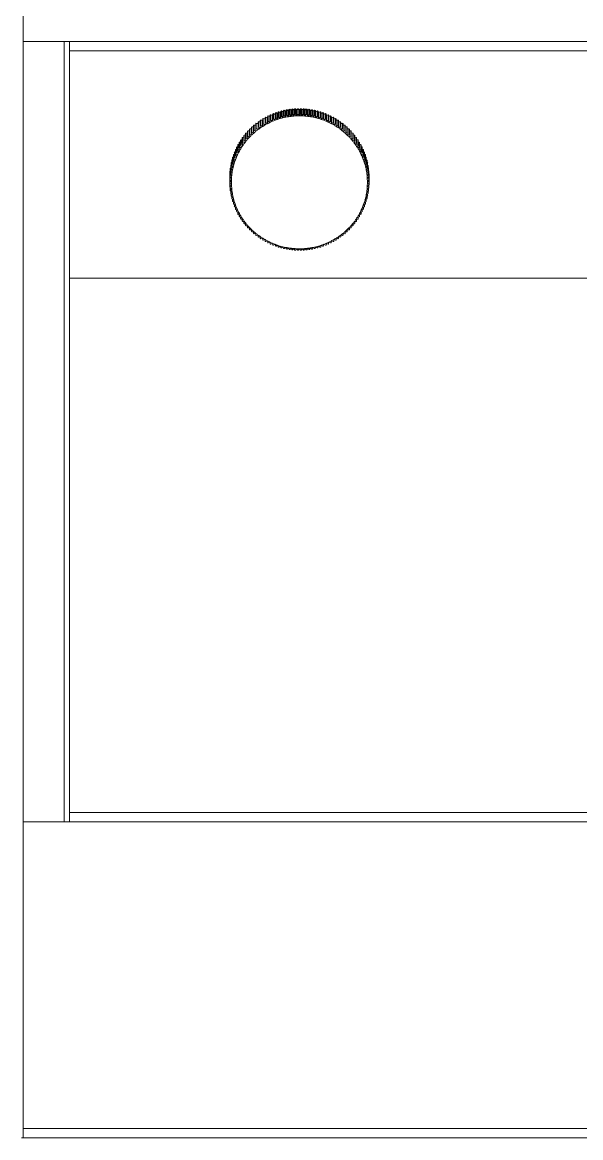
# Model space of a CAD drawing. Header units: millimetres. Extents: x 54215 to 67697, y 23496 to 56611.
# Drawn here: x 57327.01 to 57339.04, y 38836.06 to 38860.07 of the extents above; entities that cross this region are included whole.
import ezdxf

# ---------------------------------------------------------------- set-up
doc = ezdxf.new("R2010")
doc.units = ezdxf.units.MM
doc.layers.add('no3_ahsap gorunus arka kalın', color=43, linetype='Continuous', lineweight=15)
doc.layers.add('t_mutfakekipmans2000', color=165, linetype='Continuous')

# ---------------------------------------------------------------- blocks, each defined once
blk = doc.blocks.new('fırın')
at = {"layer": 't_mutfakekipmans2000', "linetype": 'Continuous', "lineweight": 0}
for p, q in [((9717.535, -486.916), (9717.535, -454.916)), ((9717.535, -463.315), (9718.535, -463.315)), ((9717.535, -463.317), (9718.414, -463.317)), ((9718.098, -463.315), (9718.098, -463.317)), ((9718.165, -463.317), (9718.165, -463.315)), ((9718.285, -463.317), (9718.285, -463.315)), ((9718.285, -463.316), (9718.535, -463.316)), ((9718.414, -463.317), (9718.414, -480.117)), ((9718.414, -463.317), (9718.535, -463.317)), ((9718.535, -463.315), (9779.535, -463.315)), ((9718.535, -463.315), (9718.535, -463.499)), ((9718.535, -463.499), (9718.535, -479.933)), ((9718.535, -463.516), (9779.535, -463.516)), ((9722.969, -464.853), (9722.962, -464.874)), ((9722.969, -464.968), (9722.969, -464.853)), ((9722.981, -464.849), (9722.981, -464.964)), ((9723.005, -464.859), (9722.981, -464.849)), ((9723.015, -464.867), (9723.005, -464.859)), ((9723.019, -464.855), (9723.015, -464.867)), ((9723.027, -464.834), (9723.019, -464.855)), ((9723.027, -464.949), (9723.027, -464.834)), ((9723.039, -464.83), (9723.039, -464.945)), ((9723.062, -464.841), (9723.039, -464.83)), ((9723.072, -464.849), (9723.062, -464.841)), ((9723.076, -464.837), (9723.072, -464.849)), ((9723.072, -464.849), (9723.072, -464.977)), ((9723.085, -464.817), (9723.076, -464.837)), ((9723.085, -464.931), (9723.085, -464.817)), ((9723.098, -464.813), (9723.098, -464.928)), ((9723.12, -464.825), (9723.098, -464.813)), ((9723.13, -464.834), (9723.12, -464.825)), ((9723.134, -464.822), (9723.13, -464.834)), ((9723.13, -464.834), (9723.13, -464.961)), ((9723.145, -464.802), (9723.134, -464.822)), ((9723.145, -464.917), (9723.145, -464.802)), ((9723.158, -464.799), (9723.158, -464.914)), ((9723.179, -464.812), (9723.158, -464.799)), ((9723.188, -464.821), (9723.179, -464.812)), ((9723.193, -464.809), (9723.188, -464.821)), ((9723.188, -464.821), (9723.188, -464.948)), ((9723.204, -464.79), (9723.193, -464.809)), ((9723.204, -464.904), (9723.204, -464.79)), ((9723.218, -464.787), (9723.218, -464.902)), ((9723.238, -464.801), (9723.218, -464.787)), ((9723.247, -464.81), (9723.238, -464.801)), ((9723.252, -464.799), (9723.247, -464.81)), ((9723.247, -464.81), (9723.247, -464.938)), ((9723.265, -464.78), (9723.252, -464.799)), ((9723.265, -464.894), (9723.265, -464.78)), ((9723.278, -464.778), (9723.278, -464.893)), ((9723.298, -464.792), (9723.278, -464.778)), ((9723.306, -464.802), (9723.298, -464.792)), ((9723.312, -464.791), (9723.306, -464.802)), ((9723.306, -464.802), (9723.306, -464.929)), ((9723.326, -464.772), (9723.312, -464.791)), ((9723.326, -464.887), (9723.326, -464.772)), ((9723.339, -464.771), (9723.339, -464.885)), ((9723.357, -464.786), (9723.339, -464.771)), ((9723.366, -464.796), (9723.357, -464.786)), ((9723.372, -464.785), (9723.366, -464.796)), ((9723.366, -464.796), (9723.366, -464.923)), ((9723.386, -464.767), (9723.372, -464.785)), ((9723.386, -464.882), (9723.386, -464.767)), ((9723.4, -464.766), (9723.4, -464.881)), ((9723.418, -464.782), (9723.4, -464.766)), ((9723.425, -464.792), (9723.418, -464.782)), ((9723.432, -464.782), (9723.425, -464.792)), ((9723.425, -464.792), (9723.425, -464.92)), ((9723.448, -464.764), (9723.432, -464.782)), ((9723.448, -464.879), (9723.448, -464.764)), ((9723.461, -464.764), (9723.461, -464.879)), ((9723.478, -464.781), (9723.461, -464.764)), ((9723.485, -464.791), (9723.478, -464.781)), ((9723.492, -464.781), (9723.485, -464.791)), ((9723.485, -464.791), (9723.485, -464.919)), ((9723.509, -464.764), (9723.492, -464.781)), ((9723.509, -464.879), (9723.509, -464.764)), ((9723.522, -464.764), (9723.522, -464.879)), ((9723.538, -464.782), (9723.522, -464.764)), ((9723.545, -464.792), (9723.538, -464.782)), ((9723.552, -464.782), (9723.545, -464.792)), ((9723.545, -464.792), (9723.545, -464.92)), ((9723.57, -464.766), (9723.552, -464.782)), ((9723.57, -464.881), (9723.57, -464.766)), ((9723.583, -464.767), (9723.583, -464.882)), ((9723.598, -464.785), (9723.583, -464.767)), ((9723.604, -464.796), (9723.598, -464.785)), ((9723.612, -464.786), (9723.604, -464.796)), ((9723.604, -464.796), (9723.604, -464.923)), ((9723.631, -464.771), (9723.612, -464.786)), ((9723.631, -464.885), (9723.631, -464.771)), ((9723.644, -464.772), (9723.644, -464.887)), ((9723.658, -464.791), (9723.644, -464.772)), ((9723.664, -464.802), (9723.658, -464.791)), ((9723.672, -464.792), (9723.664, -464.802)), ((9723.664, -464.802), (9723.664, -464.929)), ((9723.692, -464.778), (9723.672, -464.792)), ((9723.692, -464.893), (9723.692, -464.778)), ((9723.705, -464.78), (9723.705, -464.894)), ((9723.717, -464.799), (9723.705, -464.78)), ((9723.723, -464.81), (9723.717, -464.799)), ((9723.732, -464.801), (9723.723, -464.81)), ((9723.723, -464.81), (9723.723, -464.938)), ((9723.752, -464.787), (9723.732, -464.801)), ((9723.752, -464.902), (9723.752, -464.787)), ((9723.765, -464.79), (9723.765, -464.904)), ((9723.777, -464.809), (9723.765, -464.79)), ((9723.782, -464.821), (9723.777, -464.809)), ((9723.791, -464.812), (9723.782, -464.821)), ((9723.782, -464.821), (9723.782, -464.948)), ((9723.812, -464.799), (9723.791, -464.812)), ((9723.812, -464.914), (9723.812, -464.799)), ((9723.825, -464.802), (9723.825, -464.917)), ((9723.835, -464.822), (9723.825, -464.802)), ((9723.84, -464.834), (9723.835, -464.822)), ((9723.849, -464.825), (9723.84, -464.834)), ((9723.84, -464.834), (9723.84, -464.961)), ((9723.872, -464.813), (9723.849, -464.825)), ((9723.872, -464.928), (9723.872, -464.813)), ((9723.884, -464.817), (9723.884, -464.931)), ((9723.894, -464.837), (9723.884, -464.817)), ((9723.897, -464.849), (9723.894, -464.837)), ((9723.907, -464.841), (9723.897, -464.849)), ((9723.897, -464.849), (9723.897, -464.977)), ((9723.93, -464.83), (9723.907, -464.841)), ((9723.93, -464.945), (9723.93, -464.83)), ((9723.943, -464.834), (9723.943, -464.949)), ((9723.951, -464.855), (9723.943, -464.834)), ((9723.954, -464.867), (9723.951, -464.855)), ((9723.965, -464.859), (9723.954, -464.867)), ((9723.988, -464.849), (9723.965, -464.859)), ((9723.988, -464.964), (9723.988, -464.849)), ((9724.001, -464.853), (9724.001, -464.968)), ((9724.008, -464.874), (9724.001, -464.853)), ((9722.544, -465.202), (9722.544, -465.088)), ((9722.555, -465.08), (9722.555, -465.194)), ((9722.583, -465.081), (9722.555, -465.08)), ((9722.593, -465.085), (9722.583, -465.081)), ((9722.593, -465.166), (9722.593, -465.051)), ((9722.604, -465.044), (9722.604, -465.158)), ((9722.632, -465.046), (9722.604, -465.044)), ((9722.643, -465.051), (9722.632, -465.046)), ((9722.643, -465.131), (9722.643, -465.017)), ((9722.654, -465.009), (9722.654, -465.124)), ((9722.681, -465.013), (9722.654, -465.009)), ((9722.693, -465.018), (9722.681, -465.013)), ((9722.694, -465.006), (9722.693, -465.018)), ((9722.693, -465.018), (9722.693, -465.146)), ((9722.693, -465.146), (9722.694, -465.099)), ((9722.694, -464.984), (9722.694, -465.006)), ((9722.694, -465.099), (9722.694, -464.984)), ((9722.706, -464.977), (9722.706, -465.092)), ((9722.733, -464.982), (9722.706, -464.977)), ((9722.706, -465.092), (9722.744, -465.115)), ((9722.744, -464.988), (9722.733, -464.982)), ((9722.745, -464.975), (9722.744, -464.988)), ((9722.744, -464.988), (9722.744, -465.115)), ((9722.744, -465.115), (9722.747, -465.068)), ((9722.747, -464.954), (9722.745, -464.975)), ((9722.747, -465.068), (9722.747, -464.954)), ((9722.758, -464.947), (9722.758, -465.062)), ((9722.785, -464.953), (9722.758, -464.947)), ((9722.758, -465.062), (9722.796, -465.087)), ((9722.796, -464.959), (9722.785, -464.953)), ((9722.798, -464.947), (9722.796, -464.959)), ((9722.796, -464.959), (9722.796, -465.087)), ((9722.796, -465.087), (9722.801, -465.04)), ((9722.801, -464.925), (9722.798, -464.947)), ((9722.801, -465.04), (9722.801, -464.925)), ((9722.813, -464.919), (9722.813, -465.034)), ((9722.838, -464.927), (9722.813, -464.919)), ((9722.813, -465.034), (9722.85, -465.06)), ((9722.85, -464.933), (9722.838, -464.927)), ((9722.851, -464.92), (9722.85, -464.933)), ((9722.85, -464.933), (9722.85, -465.06)), ((9722.85, -465.06), (9722.856, -465.014)), ((9722.856, -464.899), (9722.851, -464.92)), ((9722.856, -465.014), (9722.856, -464.899)), ((9722.868, -464.894), (9722.868, -465.008)), ((9722.893, -464.902), (9722.868, -464.894)), ((9722.868, -465.008), (9722.904, -465.036)), ((9722.904, -464.909), (9722.893, -464.902)), ((9722.906, -464.896), (9722.904, -464.909)), ((9722.904, -464.909), (9722.904, -465.036)), ((9722.904, -465.036), (9722.912, -464.99)), ((9722.912, -464.875), (9722.906, -464.896)), ((9722.912, -464.99), (9722.912, -464.875)), ((9722.924, -464.87), (9722.924, -464.985)), ((9722.949, -464.879), (9722.924, -464.87)), ((9722.924, -464.985), (9722.959, -465.014)), ((9722.959, -464.887), (9722.949, -464.879)), ((9722.962, -464.874), (9722.959, -464.887)), ((9722.959, -464.887), (9722.959, -465.014)), ((9722.959, -465.014), (9722.969, -464.968)), ((9722.981, -464.964), (9723.015, -464.994)), ((9723.015, -464.867), (9723.015, -464.994)), ((9723.015, -464.994), (9723.027, -464.949)), ((9723.039, -464.945), (9723.072, -464.977)), ((9723.072, -464.977), (9723.085, -464.931)), ((9723.098, -464.928), (9723.13, -464.961)), ((9723.13, -464.961), (9723.145, -464.917)), ((9723.158, -464.914), (9723.188, -464.948)), ((9723.188, -464.948), (9723.204, -464.904)), ((9723.218, -464.902), (9723.247, -464.938)), ((9723.247, -464.938), (9723.265, -464.894)), ((9723.278, -464.893), (9723.306, -464.929)), ((9723.306, -464.929), (9723.326, -464.887)), ((9723.339, -464.885), (9723.366, -464.923)), ((9723.366, -464.923), (9723.386, -464.882)), ((9723.4, -464.881), (9723.425, -464.92)), ((9723.425, -464.92), (9723.448, -464.879)), ((9723.461, -464.879), (9723.485, -464.919)), ((9723.485, -464.919), (9723.509, -464.879)), ((9723.522, -464.879), (9723.545, -464.92)), ((9723.545, -464.92), (9723.57, -464.881)), ((9723.583, -464.882), (9723.604, -464.923)), ((9723.604, -464.923), (9723.631, -464.885)), ((9723.644, -464.887), (9723.664, -464.929)), ((9723.664, -464.929), (9723.692, -464.893)), ((9723.705, -464.894), (9723.723, -464.938)), ((9723.723, -464.938), (9723.752, -464.902)), ((9723.765, -464.904), (9723.782, -464.948)), ((9723.782, -464.948), (9723.812, -464.914)), ((9723.825, -464.917), (9723.84, -464.961)), ((9723.84, -464.961), (9723.872, -464.928)), ((9723.884, -464.931), (9723.897, -464.977)), ((9723.897, -464.977), (9723.93, -464.945)), ((9723.943, -464.949), (9723.954, -464.994)), ((9723.954, -464.867), (9723.954, -464.994)), ((9723.954, -464.994), (9723.988, -464.964)), ((9724.001, -464.968), (9724.011, -465.014)), ((9724.011, -464.887), (9724.008, -464.874)), ((9724.021, -464.879), (9724.011, -464.887)), ((9724.011, -464.887), (9724.011, -465.014)), ((9724.011, -465.014), (9724.046, -464.985)), ((9724.046, -464.87), (9724.021, -464.879)), ((9724.046, -464.985), (9724.046, -464.87)), ((9724.058, -464.875), (9724.058, -464.99)), ((9724.064, -464.896), (9724.058, -464.875)), ((9724.058, -464.99), (9724.066, -465.036)), ((9724.066, -464.909), (9724.064, -464.896)), ((9724.077, -464.902), (9724.066, -464.909)), ((9724.066, -464.909), (9724.066, -465.036)), ((9724.066, -465.036), (9724.102, -465.008)), ((9724.102, -464.894), (9724.077, -464.902)), ((9724.102, -465.008), (9724.102, -464.894)), ((9724.114, -464.899), (9724.114, -465.014)), ((9724.118, -464.92), (9724.114, -464.899)), ((9724.114, -465.014), (9724.12, -465.06)), ((9724.12, -464.933), (9724.118, -464.92)), ((9724.131, -464.927), (9724.12, -464.933)), ((9724.12, -464.933), (9724.12, -465.06)), ((9724.12, -465.06), (9724.157, -465.034)), ((9724.157, -464.919), (9724.131, -464.927)), ((9724.157, -465.034), (9724.157, -464.919)), ((9724.169, -464.925), (9724.169, -465.04)), ((9724.172, -464.947), (9724.169, -464.925)), ((9724.169, -465.04), (9724.174, -465.087)), ((9724.174, -464.959), (9724.172, -464.947)), ((9724.185, -464.953), (9724.174, -464.959)), ((9724.174, -464.959), (9724.174, -465.087)), ((9724.174, -465.087), (9724.211, -465.062)), ((9724.211, -464.947), (9724.185, -464.953)), ((9724.211, -465.062), (9724.211, -464.947)), ((9724.223, -464.954), (9724.223, -465.068)), ((9724.225, -464.975), (9724.223, -464.954)), ((9724.223, -465.068), (9724.226, -465.115)), ((9724.226, -464.988), (9724.225, -464.975)), ((9724.237, -464.982), (9724.226, -464.988)), ((9724.226, -464.988), (9724.226, -465.115)), ((9724.226, -465.115), (9724.264, -465.092)), ((9724.264, -464.977), (9724.237, -464.982)), ((9724.264, -465.092), (9724.264, -464.977)), ((9724.276, -464.984), (9724.276, -465.099)), ((9724.276, -465.006), (9724.276, -464.984)), ((9724.277, -465.018), (9724.276, -465.006)), ((9724.276, -465.099), (9724.277, -465.146)), ((9724.288, -465.013), (9724.277, -465.018)), ((9724.277, -465.018), (9724.277, -465.146)), ((9724.316, -465.009), (9724.288, -465.013)), ((9724.316, -465.124), (9724.316, -465.009)), ((9724.327, -465.017), (9724.327, -465.131)), ((9724.338, -465.046), (9724.327, -465.051)), ((9724.366, -465.044), (9724.338, -465.046)), ((9724.366, -465.158), (9724.366, -465.044)), ((9724.377, -465.051), (9724.377, -465.166)), ((9724.387, -465.081), (9724.377, -465.085)), ((9724.415, -465.08), (9724.387, -465.081)), ((9724.415, -465.194), (9724.415, -465.08)), ((9724.425, -465.088), (9724.425, -465.202)), ((9722.289, -465.459), (9722.289, -465.345)), ((9722.327, -465.329), (9722.297, -465.334)), ((9722.297, -465.334), (9722.297, -465.449)), ((9722.327, -465.412), (9722.327, -465.298)), ((9722.327, -465.329), (9722.327, -465.329)), ((9722.365, -465.284), (9722.336, -465.288)), ((9722.336, -465.288), (9722.336, -465.402)), ((9722.367, -465.284), (9722.365, -465.284)), ((9722.367, -465.367), (9722.367, -465.252)), ((9722.406, -465.24), (9722.376, -465.243)), ((9722.376, -465.243), (9722.376, -465.357)), ((9722.409, -465.24), (9722.406, -465.24)), ((9722.409, -465.323), (9722.409, -465.208)), ((9722.418, -465.369), (9722.409, -465.323)), ((9722.447, -465.197), (9722.418, -465.199)), ((9722.418, -465.199), (9722.418, -465.314)), ((9722.418, -465.314), (9722.46, -465.328)), ((9722.452, -465.198), (9722.447, -465.197)), ((9722.452, -465.281), (9722.452, -465.166)), ((9722.46, -465.328), (9722.452, -465.281)), ((9722.491, -465.157), (9722.462, -465.158)), ((9722.462, -465.158), (9722.462, -465.272)), ((9722.462, -465.272), (9722.504, -465.288)), ((9722.498, -465.159), (9722.491, -465.157)), ((9722.498, -465.241), (9722.498, -465.126)), ((9722.504, -465.288), (9722.498, -465.241)), ((9722.508, -465.118), (9722.508, -465.232)), ((9722.536, -465.118), (9722.508, -465.118)), ((9722.508, -465.232), (9722.549, -465.249)), ((9722.544, -465.121), (9722.536, -465.118)), ((9722.549, -465.249), (9722.544, -465.202)), ((9722.555, -465.194), (9722.595, -465.213)), ((9722.595, -465.213), (9722.593, -465.166)), ((9722.604, -465.158), (9722.644, -465.178)), ((9722.644, -465.178), (9722.643, -465.131)), ((9722.654, -465.124), (9722.693, -465.146)), ((9724.277, -465.146), (9724.316, -465.124)), ((9724.327, -465.131), (9724.326, -465.178)), ((9724.326, -465.178), (9724.366, -465.158)), ((9724.377, -465.166), (9724.374, -465.213)), ((9724.374, -465.213), (9724.415, -465.194)), ((9724.425, -465.202), (9724.421, -465.249)), ((9724.421, -465.249), (9724.462, -465.232)), ((9724.433, -465.118), (9724.425, -465.121)), ((9724.462, -465.118), (9724.433, -465.118)), ((9724.462, -465.232), (9724.462, -465.118)), ((9724.472, -465.241), (9724.466, -465.288)), ((9724.466, -465.288), (9724.508, -465.272)), ((9724.472, -465.126), (9724.472, -465.241)), ((9724.479, -465.157), (9724.472, -465.159)), ((9724.508, -465.158), (9724.479, -465.157)), ((9724.508, -465.272), (9724.508, -465.158)), ((9724.517, -465.281), (9724.51, -465.328)), ((9724.51, -465.328), (9724.552, -465.314)), ((9724.517, -465.166), (9724.517, -465.281)), ((9724.522, -465.197), (9724.517, -465.198)), ((9724.552, -465.199), (9724.522, -465.197)), ((9724.561, -465.323), (9724.551, -465.369)), ((9724.552, -465.314), (9724.552, -465.199)), ((9724.561, -465.208), (9724.561, -465.323)), ((9724.564, -465.24), (9724.561, -465.24)), ((9724.594, -465.243), (9724.564, -465.24)), ((9724.594, -465.357), (9724.594, -465.243)), ((9724.603, -465.252), (9724.603, -465.367)), ((9724.604, -465.284), (9724.603, -465.284)), ((9724.634, -465.288), (9724.604, -465.284)), ((9724.634, -465.402), (9724.634, -465.288)), ((9724.643, -465.298), (9724.643, -465.412)), ((9724.672, -465.334), (9724.643, -465.329)), ((9724.643, -465.329), (9724.643, -465.329)), ((9724.672, -465.449), (9724.672, -465.334)), ((9724.681, -465.345), (9724.681, -465.459)), ((9722.158, -465.58), (9722.136, -465.588)), ((9722.158, -465.661), (9722.158, -465.546)), ((9722.188, -465.527), (9722.164, -465.535)), ((9722.164, -465.535), (9722.164, -465.649)), ((9722.188, -465.608), (9722.188, -465.494)), ((9722.219, -465.475), (9722.194, -465.483)), ((9722.194, -465.483), (9722.194, -465.597)), ((9722.219, -465.557), (9722.219, -465.443)), ((9722.237, -465.601), (9722.219, -465.557)), ((9722.253, -465.425), (9722.227, -465.432)), ((9722.227, -465.432), (9722.227, -465.546)), ((9722.227, -465.546), (9722.269, -465.552)), ((9722.253, -465.508), (9722.253, -465.393)), ((9722.269, -465.552), (9722.253, -465.508)), ((9722.289, -465.376), (9722.261, -465.382)), ((9722.261, -465.382), (9722.261, -465.497)), ((9722.261, -465.497), (9722.304, -465.504)), ((9722.304, -465.504), (9722.289, -465.459)), ((9722.297, -465.449), (9722.34, -465.457)), ((9722.34, -465.457), (9722.327, -465.412)), ((9722.336, -465.402), (9722.378, -465.413)), ((9722.378, -465.413), (9722.367, -465.367)), ((9722.376, -465.357), (9722.418, -465.369)), ((9724.551, -465.369), (9724.594, -465.357)), ((9724.603, -465.367), (9724.592, -465.413)), ((9724.592, -465.413), (9724.634, -465.402)), ((9724.643, -465.412), (9724.63, -465.457)), ((9724.63, -465.457), (9724.672, -465.449)), ((9724.681, -465.459), (9724.666, -465.504)), ((9724.666, -465.504), (9724.709, -465.497)), ((9724.709, -465.382), (9724.681, -465.376)), ((9724.716, -465.508), (9724.7, -465.552)), ((9724.7, -465.552), (9724.743, -465.546)), ((9724.709, -465.497), (9724.709, -465.382)), ((9724.716, -465.393), (9724.716, -465.508)), ((9724.743, -465.432), (9724.716, -465.425)), ((9724.75, -465.557), (9724.733, -465.601)), ((9724.743, -465.546), (9724.743, -465.432)), ((9724.75, -465.443), (9724.75, -465.557)), ((9724.775, -465.483), (9724.75, -465.475)), ((9724.775, -465.597), (9724.775, -465.483)), ((9724.782, -465.494), (9724.782, -465.608)), ((9724.806, -465.535), (9724.782, -465.527)), ((9724.806, -465.649), (9724.806, -465.535)), ((9724.812, -465.546), (9724.812, -465.661)), ((9724.833, -465.588), (9724.812, -465.58)), ((9722.044, -465.938), (9722.044, -465.823)), ((9722.062, -465.802), (9722.048, -465.81)), ((9722.048, -465.81), (9722.048, -465.925)), ((9722.062, -465.88), (9722.062, -465.766)), ((9722.083, -465.745), (9722.066, -465.754)), ((9722.066, -465.754), (9722.066, -465.868)), ((9722.083, -465.824), (9722.083, -465.71)), ((9722.108, -465.863), (9722.083, -465.824)), ((9722.105, -465.689), (9722.087, -465.697)), ((9722.087, -465.697), (9722.087, -465.812)), ((9722.087, -465.812), (9722.129, -465.809)), ((9722.105, -465.769), (9722.105, -465.654)), ((9722.129, -465.809), (9722.105, -465.769)), ((9722.131, -465.634), (9722.111, -465.642)), ((9722.111, -465.642), (9722.111, -465.757)), ((9722.111, -465.757), (9722.153, -465.755)), ((9722.131, -465.714), (9722.131, -465.6)), ((9722.153, -465.755), (9722.131, -465.714)), ((9722.136, -465.588), (9722.136, -465.702)), ((9722.136, -465.702), (9722.179, -465.703)), ((9722.179, -465.703), (9722.158, -465.661)), ((9722.164, -465.649), (9722.207, -465.651)), ((9722.207, -465.651), (9722.188, -465.608)), ((9722.194, -465.597), (9722.237, -465.601)), ((9724.733, -465.601), (9724.775, -465.597)), ((9724.782, -465.608), (9724.763, -465.651)), ((9724.763, -465.651), (9724.806, -465.649)), ((9724.812, -465.661), (9724.791, -465.703)), ((9724.791, -465.703), (9724.833, -465.702)), ((9724.839, -465.714), (9724.817, -465.755)), ((9724.817, -465.755), (9724.859, -465.757)), ((9724.833, -465.702), (9724.833, -465.588)), ((9724.839, -465.6), (9724.839, -465.714)), ((9724.859, -465.642), (9724.839, -465.634)), ((9724.864, -465.769), (9724.841, -465.809)), ((9724.841, -465.809), (9724.882, -465.812)), ((9724.859, -465.757), (9724.859, -465.642)), ((9724.887, -465.824), (9724.862, -465.863)), ((9724.864, -465.654), (9724.864, -465.769)), ((9724.882, -465.697), (9724.864, -465.689)), ((9724.882, -465.812), (9724.882, -465.697)), ((9724.887, -465.71), (9724.887, -465.824)), ((9724.904, -465.754), (9724.887, -465.745)), ((9724.904, -465.868), (9724.904, -465.754)), ((9724.908, -465.766), (9724.908, -465.88)), ((9724.922, -465.81), (9724.908, -465.802)), ((9724.922, -465.925), (9724.922, -465.81)), ((9724.926, -465.823), (9724.926, -465.938)), ((9721.995, -466.172), (9721.995, -466.057)), ((9722.004, -466.039), (9721.997, -466.044)), ((9721.997, -466.044), (9721.997, -466.159)), ((9722.004, -466.113), (9722.004, -465.998)), ((9722.015, -465.979), (9722.006, -465.985)), ((9722.006, -465.985), (9722.006, -466.1)), ((9722.015, -466.054), (9722.015, -465.939)), ((9722.045, -466.088), (9722.015, -466.054)), ((9722.028, -465.919), (9722.017, -465.926)), ((9722.017, -465.926), (9722.017, -466.041)), ((9722.017, -466.041), (9722.057, -466.031)), ((9722.028, -465.995), (9722.028, -465.881)), ((9722.057, -466.031), (9722.028, -465.995)), ((9722.044, -465.861), (9722.031, -465.868)), ((9722.031, -465.868), (9722.031, -465.983)), ((9722.031, -465.983), (9722.072, -465.975)), ((9722.072, -465.975), (9722.044, -465.938)), ((9722.048, -465.925), (9722.089, -465.919)), ((9722.089, -465.919), (9722.062, -465.88)), ((9722.066, -465.868), (9722.108, -465.863)), ((9724.862, -465.863), (9724.904, -465.868)), ((9724.908, -465.88), (9724.881, -465.919)), ((9724.881, -465.919), (9724.922, -465.925)), ((9724.926, -465.938), (9724.898, -465.975)), ((9724.898, -465.975), (9724.939, -465.983)), ((9724.942, -465.995), (9724.912, -466.031)), ((9724.912, -466.031), (9724.952, -466.041)), ((9724.955, -466.054), (9724.925, -466.088)), ((9724.939, -465.868), (9724.926, -465.861)), ((9724.939, -465.983), (9724.939, -465.868)), ((9724.942, -465.881), (9724.942, -465.995)), ((9724.952, -465.926), (9724.942, -465.919)), ((9724.952, -466.041), (9724.952, -465.926)), ((9724.955, -465.939), (9724.955, -466.054)), ((9724.964, -465.985), (9724.955, -465.979)), ((9724.964, -466.1), (9724.964, -465.985)), ((9724.966, -465.998), (9724.966, -466.113)), ((9724.973, -466.044), (9724.966, -466.039)), ((9724.973, -466.159), (9724.973, -466.044)), ((9724.974, -466.057), (9724.974, -466.172)), ((9721.986, -466.222), (9721.985, -466.223)), ((9721.985, -466.223), (9721.985, -466.338)), ((9721.989, -466.161), (9721.986, -466.163)), ((9721.986, -466.163), (9721.986, -466.278)), ((9721.986, -466.291), (9721.986, -466.176)), ((9721.986, -466.278), (9722.023, -466.262)), ((9722.021, -466.32), (9721.986, -466.291)), ((9721.989, -466.231), (9721.989, -466.117)), ((9722.023, -466.262), (9721.989, -466.231)), ((9721.995, -466.1), (9721.99, -466.104)), ((9721.99, -466.104), (9721.99, -466.218)), ((9721.99, -466.218), (9722.028, -466.204)), ((9722.028, -466.204), (9721.995, -466.172)), ((9721.997, -466.159), (9722.035, -466.146)), ((9722.035, -466.146), (9722.004, -466.113)), ((9722.006, -466.1), (9722.045, -466.088)), ((9724.925, -466.088), (9724.964, -466.1)), ((9724.966, -466.113), (9724.934, -466.146)), ((9724.934, -466.146), (9724.973, -466.159)), ((9724.974, -466.172), (9724.942, -466.204)), ((9724.942, -466.204), (9724.979, -466.218)), ((9724.98, -466.231), (9724.946, -466.262)), ((9724.946, -466.262), (9724.983, -466.278)), ((9724.984, -466.291), (9724.949, -466.32)), ((9724.979, -466.104), (9724.974, -466.1)), ((9724.979, -466.218), (9724.979, -466.104)), ((9724.98, -466.117), (9724.98, -466.231)), ((9724.983, -466.163), (9724.98, -466.161)), ((9724.983, -466.278), (9724.983, -466.163)), ((9724.984, -466.176), (9724.984, -466.291)), ((9724.985, -466.223), (9724.984, -466.222)), ((9724.985, -466.338), (9724.985, -466.223)), ((9724.985, -466.236), (9724.985, -466.338)), ((9721.985, -466.338), (9722.021, -466.32)), ((9722.021, -466.379), (9721.985, -466.351)), ((9721.986, -466.352), (9721.986, -466.398)), ((9721.986, -466.398), (9722.021, -466.379)), ((9722.023, -466.437), (9721.986, -466.411)), ((9721.989, -466.413), (9721.989, -466.457)), ((9721.989, -466.457), (9722.023, -466.437)), ((9722.028, -466.495), (9721.99, -466.47)), ((9721.995, -466.473), (9721.995, -466.517)), ((9721.995, -466.517), (9722.028, -466.495)), ((9722.035, -466.553), (9721.997, -466.53)), ((9722.004, -466.534), (9722.004, -466.576)), ((9724.973, -466.53), (9724.934, -466.553)), ((9724.979, -466.47), (9724.942, -466.495)), ((9724.942, -466.495), (9724.974, -466.517)), ((9724.983, -466.411), (9724.946, -466.437)), ((9724.946, -466.437), (9724.98, -466.457)), ((9724.949, -466.32), (9724.985, -466.338)), ((9724.985, -466.351), (9724.949, -466.379)), ((9724.949, -466.379), (9724.984, -466.398)), ((9724.966, -466.576), (9724.966, -466.534)), ((9724.974, -466.517), (9724.974, -466.473)), ((9724.98, -466.457), (9724.98, -466.413)), ((9724.984, -466.398), (9724.984, -466.352)), ((9722.004, -466.576), (9722.035, -466.553)), ((9722.045, -466.611), (9722.006, -466.589)), ((9722.015, -466.594), (9722.015, -466.635)), ((9722.015, -466.635), (9722.045, -466.611)), ((9722.057, -466.668), (9722.017, -466.648)), ((9722.028, -466.653), (9722.028, -466.693)), ((9722.028, -466.693), (9722.057, -466.668)), ((9722.072, -466.725), (9722.031, -466.706)), ((9722.044, -466.712), (9722.044, -466.751)), ((9722.044, -466.751), (9722.072, -466.725)), ((9722.089, -466.781), (9722.048, -466.763)), ((9722.062, -466.769), (9722.062, -466.808)), ((9722.062, -466.808), (9722.089, -466.781)), ((9724.922, -466.763), (9724.881, -466.781)), ((9724.881, -466.781), (9724.908, -466.808)), ((9724.939, -466.706), (9724.898, -466.725)), ((9724.898, -466.725), (9724.926, -466.751)), ((9724.908, -466.808), (9724.908, -466.769)), ((9724.952, -466.648), (9724.912, -466.668)), ((9724.912, -466.668), (9724.942, -466.693)), ((9724.964, -466.589), (9724.925, -466.611)), ((9724.925, -466.611), (9724.955, -466.635)), ((9724.926, -466.751), (9724.926, -466.712)), ((9724.934, -466.553), (9724.966, -466.576)), ((9724.942, -466.693), (9724.942, -466.653)), ((9724.955, -466.635), (9724.955, -466.594)), ((9722.108, -466.836), (9722.066, -466.82)), ((9722.083, -466.826), (9722.083, -466.864)), ((9722.083, -466.864), (9722.108, -466.836)), ((9722.129, -466.89), (9722.087, -466.877)), ((9722.105, -466.883), (9722.105, -466.92)), ((9722.105, -466.92), (9722.129, -466.89)), ((9722.153, -466.944), (9722.111, -466.932)), ((9722.131, -466.938), (9722.131, -466.974)), ((9722.131, -466.974), (9722.153, -466.944)), ((9722.179, -466.997), (9722.136, -466.986)), ((9722.158, -466.991), (9722.158, -467.028)), ((9722.158, -467.028), (9722.179, -466.997)), ((9724.833, -466.986), (9724.791, -466.997)), ((9724.791, -466.997), (9724.812, -467.028)), ((9724.812, -467.028), (9724.812, -466.991)), ((9724.859, -466.932), (9724.817, -466.944)), ((9724.817, -466.944), (9724.839, -466.974)), ((9724.839, -466.974), (9724.839, -466.938)), ((9724.882, -466.877), (9724.841, -466.89)), ((9724.841, -466.89), (9724.864, -466.92)), ((9724.904, -466.82), (9724.862, -466.836)), ((9724.862, -466.836), (9724.887, -466.864)), ((9724.864, -466.92), (9724.864, -466.883)), ((9724.887, -466.864), (9724.887, -466.826)), ((9722.207, -467.048), (9722.164, -467.039)), ((9722.188, -467.044), (9722.188, -467.08)), ((9722.188, -467.08), (9722.207, -467.048)), ((9722.237, -467.098), (9722.194, -467.091)), ((9722.219, -467.095), (9722.219, -467.131)), ((9722.219, -467.131), (9722.237, -467.098)), ((9722.269, -467.148), (9722.227, -467.142)), ((9722.253, -467.146), (9722.253, -467.181)), ((9722.253, -467.181), (9722.269, -467.148)), ((9722.304, -467.195), (9722.261, -467.192)), ((9722.289, -467.194), (9722.289, -467.229)), ((9722.289, -467.229), (9722.304, -467.195)), ((9722.34, -467.242), (9722.297, -467.24)), ((9722.327, -467.241), (9722.327, -467.276)), ((9722.327, -467.276), (9722.34, -467.242)), ((9724.672, -467.24), (9724.63, -467.242)), ((9724.63, -467.242), (9724.643, -467.276)), ((9724.643, -467.276), (9724.643, -467.241)), ((9724.709, -467.192), (9724.666, -467.195)), ((9724.666, -467.195), (9724.681, -467.229)), ((9724.681, -467.229), (9724.681, -467.194)), ((9724.743, -467.142), (9724.7, -467.148)), ((9724.7, -467.148), (9724.716, -467.181)), ((9724.716, -467.181), (9724.716, -467.146)), ((9724.775, -467.091), (9724.733, -467.098)), ((9724.733, -467.098), (9724.75, -467.131)), ((9724.75, -467.131), (9724.75, -467.095)), ((9724.806, -467.039), (9724.763, -467.048)), ((9724.763, -467.048), (9724.782, -467.08)), ((9724.782, -467.08), (9724.782, -467.044)), ((9722.378, -467.287), (9722.336, -467.286)), ((9722.367, -467.286), (9722.367, -467.322)), ((9722.367, -467.322), (9722.378, -467.287)), ((9722.418, -467.33), (9722.376, -467.331)), ((9722.409, -467.365), (9722.418, -467.33)), ((9722.409, -467.33), (9722.409, -467.365)), ((9722.46, -467.372), (9722.418, -467.375)), ((9722.452, -467.407), (9722.46, -467.372)), ((9722.452, -467.372), (9722.452, -467.407)), ((9722.504, -467.412), (9722.462, -467.416)), ((9722.498, -467.448), (9722.504, -467.412)), ((9722.498, -467.412), (9722.498, -467.448)), ((9722.549, -467.45), (9722.508, -467.456)), ((9722.544, -467.486), (9722.549, -467.45)), ((9722.544, -467.45), (9722.544, -467.486)), ((9722.595, -467.486), (9722.555, -467.494)), ((9722.593, -467.523), (9722.595, -467.486)), ((9722.593, -467.487), (9722.593, -467.523)), ((9724.415, -467.494), (9724.374, -467.486)), ((9724.374, -467.486), (9724.377, -467.523)), ((9724.377, -467.523), (9724.377, -467.487)), ((9724.462, -467.456), (9724.421, -467.45)), ((9724.421, -467.45), (9724.425, -467.486)), ((9724.425, -467.486), (9724.425, -467.45)), ((9724.508, -467.416), (9724.466, -467.412)), ((9724.466, -467.412), (9724.472, -467.448)), ((9724.472, -467.448), (9724.472, -467.412)), ((9724.552, -467.375), (9724.51, -467.372)), ((9724.51, -467.372), (9724.517, -467.407)), ((9724.517, -467.407), (9724.517, -467.372)), ((9724.594, -467.331), (9724.551, -467.33)), ((9724.551, -467.33), (9724.561, -467.365)), ((9724.561, -467.365), (9724.561, -467.33)), ((9724.634, -467.286), (9724.592, -467.287)), ((9724.592, -467.287), (9724.603, -467.322)), ((9724.603, -467.322), (9724.603, -467.286)), ((9722.644, -467.521), (9722.604, -467.53)), ((9722.643, -467.557), (9722.644, -467.521)), ((9722.643, -467.521), (9722.643, -467.557)), ((9722.693, -467.553), (9722.654, -467.564)), ((9722.694, -467.59), (9722.693, -467.553)), ((9722.744, -467.584), (9722.706, -467.597)), ((9722.747, -467.62), (9722.744, -467.584)), ((9722.796, -467.612), (9722.758, -467.627)), ((9722.801, -467.649), (9722.796, -467.612)), ((9722.85, -467.639), (9722.813, -467.655)), ((9722.856, -467.675), (9722.85, -467.639)), ((9722.904, -467.663), (9722.868, -467.68)), ((9722.912, -467.699), (9722.904, -467.663)), ((9722.959, -467.685), (9722.924, -467.704)), ((9722.969, -467.72), (9722.959, -467.685)), ((9723.015, -467.705), (9722.981, -467.725)), ((9723.027, -467.74), (9723.015, -467.705)), ((9723.072, -467.722), (9723.039, -467.744)), ((9723.085, -467.757), (9723.072, -467.722)), ((9723.13, -467.738), (9723.098, -467.76)), ((9723.145, -467.772), (9723.13, -467.738)), ((9723.84, -467.738), (9723.825, -467.772)), ((9723.872, -467.76), (9723.84, -467.738)), ((9723.897, -467.722), (9723.884, -467.757)), ((9723.93, -467.744), (9723.897, -467.722)), ((9723.954, -467.705), (9723.943, -467.74)), ((9723.988, -467.725), (9723.954, -467.705)), ((9724.011, -467.685), (9724.001, -467.72)), ((9724.046, -467.704), (9724.011, -467.685)), ((9724.066, -467.663), (9724.058, -467.699)), ((9724.102, -467.68), (9724.066, -467.663)), ((9724.12, -467.639), (9724.114, -467.675)), ((9724.157, -467.655), (9724.12, -467.639)), ((9724.174, -467.612), (9724.169, -467.649)), ((9724.211, -467.627), (9724.174, -467.612)), ((9724.226, -467.584), (9724.223, -467.62)), ((9724.264, -467.597), (9724.226, -467.584)), ((9724.277, -467.553), (9724.276, -467.59)), ((9724.316, -467.564), (9724.277, -467.553)), ((9724.366, -467.53), (9724.326, -467.521)), ((9724.326, -467.521), (9724.327, -467.557)), ((9724.327, -467.557), (9724.327, -467.521)), ((9723.188, -467.751), (9723.158, -467.775)), ((9723.204, -467.784), (9723.188, -467.751)), ((9723.247, -467.761), (9723.218, -467.787)), ((9723.265, -467.794), (9723.247, -467.761)), ((9723.306, -467.77), (9723.278, -467.796)), ((9723.326, -467.802), (9723.306, -467.77)), ((9723.366, -467.776), (9723.339, -467.803)), ((9723.386, -467.807), (9723.366, -467.776)), ((9723.425, -467.779), (9723.4, -467.808)), ((9723.448, -467.81), (9723.425, -467.779)), ((9723.485, -467.78), (9723.461, -467.81)), ((9723.509, -467.81), (9723.485, -467.78)), ((9723.545, -467.779), (9723.522, -467.81)), ((9723.57, -467.808), (9723.545, -467.779)), ((9723.604, -467.776), (9723.583, -467.807)), ((9723.631, -467.803), (9723.604, -467.776)), ((9723.664, -467.77), (9723.644, -467.802)), ((9723.692, -467.796), (9723.664, -467.77)), ((9723.723, -467.761), (9723.705, -467.794)), ((9723.752, -467.787), (9723.723, -467.761)), ((9723.782, -467.751), (9723.765, -467.784)), ((9723.812, -467.775), (9723.782, -467.751)), ((9718.535, -468.412), (9779.535, -468.412)), ((9718.535, -479.916), (9779.535, -479.916)), ((9718.535, -480.117), (9718.535, -479.933)), ((9717.535, -480.117), (9718.414, -480.117)), ((9717.535, -480.117), (9718.535, -480.117)), ((9718.535, -480.117), (9779.535, -480.117)), ((9717.535, -486.715), (9780.535, -486.715)), ((9717.495, -486.916), (9717.535, -486.916)), ((9717.535, -486.916), (9780.535, -486.916))]:
    blk.add_line(p, q, dxfattribs=at)
for centre, radius, start, end in [((9723.521, -466.396), 1.638, 109.2239, 109.6889), ((9723.553, -466.517), 1.764, 106.9339, 107.366), ((9723.525, -466.449), 1.69, 104.643, 105.0942), ((9723.542, -466.554), 1.796, 102.354, 102.7787), ((9723.519, -466.484), 1.723, 100.0651, 100.5079), ((9723.512, -466.492), 1.73, 97.7772, 98.2184), ((9723.517, -466.62), 1.857, 95.4929, 95.904), ((9723.505, -466.629), 1.866, 93.2311, 93.6403), ((9723.485, -466.315), 1.551, 90.8812, 91.3737), ((9723.485, -466.315), 1.551, 88.6263, 89.1188), ((9723.465, -466.629), 1.866, 86.3597, 86.7689), ((9723.454, -466.61), 1.847, 84.0949, 84.5082), ((9723.458, -466.492), 1.73, 81.7816, 82.2228), ((9723.451, -466.484), 1.723, 79.4921, 79.9349), ((9723.432, -466.533), 1.775, 77.2188, 77.6485), ((9723.444, -466.45), 1.692, 74.9044, 75.3551), ((9723.417, -466.517), 1.764, 72.634, 73.0661), ((9723.449, -466.396), 1.638, 70.3111, 70.7761), ((9723.68, -466.534), 1.839, 127.7315, 128.1431), ((9723.479, -466.276), 1.512, 125.3629, 125.8641), ((9723.449, -466.233), 1.459, 123.033, 123.5528), ((9723.541, -466.383), 1.635, 120.725, 121.1892), ((9723.44, -466.33), 1.439, 120.6935, 121.2207), ((9723.48, -466.399), 1.48, 117.5094, 119.8102), ((9723.484, -466.288), 1.524, 118.4157, 118.9142), ((9723.38, -466.213), 1.309, 118.3747, 118.9552), ((9723.476, -466.392), 1.471, 115.1934, 117.5091), ((9723.421, -466.162), 1.384, 116.0745, 116.6239), ((9723.683, -466.807), 1.975, 116.1567, 116.5417), ((9723.481, -466.402), 1.483, 112.9019, 115.2014), ((9723.445, -466.204), 1.432, 113.7882, 114.3196), ((9723.508, -466.46), 1.586, 113.7906, 114.2702), ((9723.482, -466.404), 1.485, 110.5963, 112.8937), ((9723.545, -466.445), 1.693, 111.5241, 111.9737), ((9723.545, -466.56), 1.693, 111.5241, 111.9737), ((9723.479, -466.395), 1.476, 108.2955, 110.6091), ((9723.428, -466.249), 1.361, 109.1766, 109.7362), ((9723.484, -466.412), 1.493, 106.0103, 108.2979), ((9723.553, -466.632), 1.764, 106.9339, 107.366), ((9723.481, -466.4), 1.48, 103.7092, 106.0179), ((9723.525, -466.563), 1.69, 104.643, 105.0942), ((9723.485, -466.414), 1.495, 101.4281, 103.7145), ((9723.542, -466.669), 1.796, 102.354, 102.7787), ((9723.484, -466.411), 1.492, 99.1381, 101.4307), ((9723.519, -466.599), 1.723, 100.0651, 100.5079), ((9723.482, -466.399), 1.48, 96.8427, 99.1546), ((9723.512, -466.607), 1.73, 97.7772, 98.2184), ((9723.484, -466.412), 1.494, 94.5647, 96.8559), ((9723.508, -466.644), 1.767, 95.5079, 95.9401), ((9723.484, -466.408), 1.489, 92.2774, 94.5759), ((9723.505, -466.744), 1.866, 93.2311, 93.6403), ((9723.485, -466.402), 1.484, 89.9898, 92.2971), ((9723.481, -466.223), 1.344, 90.8434, 91.4115), ((9723.485, -466.402), 1.484, 87.7029, 90.0102), ((9723.489, -466.223), 1.344, 88.5885, 89.1566), ((9723.485, -466.408), 1.489, 85.424, 87.7228), ((9723.465, -466.744), 1.866, 86.3597, 86.7689), ((9723.485, -466.412), 1.493, 83.1439, 85.4355), ((9723.462, -466.637), 1.76, 84.059, 84.493), ((9723.487, -466.399), 1.48, 80.8454, 83.1573), ((9723.458, -466.607), 1.73, 81.7816, 82.2228), ((9723.486, -466.411), 1.492, 78.5693, 80.8619), ((9723.451, -466.599), 1.723, 79.4921, 79.9349), ((9723.485, -466.414), 1.495, 76.2855, 78.5719), ((9723.432, -466.648), 1.775, 77.2188, 77.6485), ((9723.489, -466.4), 1.48, 73.9821, 76.2908), ((9723.444, -466.565), 1.692, 74.9044, 75.3551), ((9723.486, -466.41), 1.491, 71.7006, 73.9912), ((9723.417, -466.632), 1.764, 72.634, 73.0661), ((9723.491, -466.395), 1.476, 69.3909, 71.7045), ((9723.541, -466.249), 1.361, 70.2638, 70.8234), ((9723.488, -466.403), 1.484, 67.1056, 69.4044), ((9723.436, -466.417), 1.663, 68.0222, 68.48), ((9723.436, -466.532), 1.663, 68.0222, 68.48), ((9723.489, -466.402), 1.483, 64.7986, 67.0981), ((9723.535, -466.181), 1.407, 65.6757, 66.2165), ((9723.469, -466.444), 1.569, 65.7271, 66.2121), ((9723.494, -466.392), 1.471, 62.4909, 64.8066), ((9723.543, -466.174), 1.397, 63.3758, 63.9201), ((9723.281, -466.818), 1.987, 63.4567, 63.8392), ((9723.49, -466.399), 1.48, 60.1898, 62.4906), ((9723.486, -466.288), 1.524, 61.0858, 61.5843), ((9723.589, -466.213), 1.309, 61.0448, 61.6253), ((9723.449, -466.349), 1.595, 58.805, 59.2807), ((9723.54, -466.313), 1.42, 58.7756, 59.3101), ((9723.52, -466.233), 1.459, 56.4472, 56.967), ((9723.526, -466.228), 1.453, 54.1257, 54.6473), ((9723.281, -466.545), 1.853, 51.8544, 52.263), ((9723.541, -466.315), 1.584, 141.7227, 142.1979), ((9723.484, -466.274), 1.514, 139.352, 139.8497), ((9723.366, -466.166), 1.354, 136.9879, 137.5449), ((9723.453, -466.246), 1.472, 134.6703, 135.1831), ((9723.453, -466.361), 1.472, 134.6703, 135.1831), ((9723.454, -466.366), 1.438, 133.7446, 136.098), ((9723.466, -466.26), 1.491, 132.3331, 132.8397), ((9723.274, -466.165), 1.207, 132.2735, 132.8993), ((9723.458, -466.37), 1.443, 131.4134, 133.7598), ((9723.485, -466.282), 1.521, 130.0074, 130.5048), ((9723.285, -466.161), 1.211, 129.944, 130.5683), ((9723.464, -466.376), 1.451, 129.0897, 131.4253), ((9723.513, -466.434), 1.567, 127.6958, 128.1789), ((9723.473, -466.388), 1.467, 126.7699, 129.0832), ((9723.343, -466.202), 1.279, 125.3174, 125.9096), ((9723.478, -466.395), 1.475, 124.4548, 126.7569), ((9723.344, -466.188), 1.268, 122.9939, 123.592), ((9723.476, -466.392), 1.471, 122.127, 124.4371), ((9723.474, -466.388), 1.467, 119.8136, 122.1322), ((9723.496, -466.388), 1.467, 57.8678, 60.1864), ((9723.495, -466.39), 1.469, 55.5614, 57.8744), ((9723.625, -466.188), 1.268, 56.408, 57.0061), ((9723.492, -466.395), 1.475, 53.2431, 55.5452), ((9723.641, -466.182), 1.255, 54.0846, 54.6885), ((9723.496, -466.388), 1.467, 50.9168, 53.2301), ((9723.44, -466.455), 1.594, 51.8212, 52.2962), ((9723.506, -466.376), 1.451, 48.5747, 50.9103), ((9723.485, -466.282), 1.521, 49.4952, 49.9926), ((9723.684, -466.161), 1.211, 49.4317, 50.056), ((9723.511, -466.37), 1.443, 46.2402, 48.5866), ((9723.503, -466.26), 1.491, 47.1603, 47.6669), ((9723.696, -466.165), 1.207, 47.1007, 47.7265), ((9723.517, -466.365), 1.435, 43.9002, 46.2572), ((9723.517, -466.246), 1.472, 44.8169, 45.3297), ((9723.517, -466.361), 1.472, 44.8169, 45.3297), ((9723.604, -466.166), 1.354, 42.4551, 43.0121), ((9723.485, -466.274), 1.514, 40.1503, 40.648), ((9723.429, -466.315), 1.584, 37.8021, 38.2773), ((9723.438, -466.237), 1.455, 151.1291, 151.6447), ((9723.404, -466.216), 1.415, 148.7653, 149.296), ((9723.311, -466.153), 1.302, 146.3753, 146.9524), ((9723.467, -466.37), 1.489, 146.4258, 146.9305), ((9723.441, -466.357), 1.421, 145.4837, 147.8532), ((9723.49, -466.273), 1.517, 144.0686, 144.5643), ((9723.536, -466.421), 1.575, 144.0625, 144.54), ((9723.444, -466.359), 1.426, 143.1277, 145.492), ((9723.541, -466.43), 1.584, 141.7227, 142.1979), ((9723.446, -466.36), 1.427, 140.7742, 143.1381), ((9723.534, -466.43), 1.579, 139.379, 139.8564), ((9723.455, -466.367), 1.439, 138.435, 140.7816), ((9723.366, -466.281), 1.354, 136.9879, 137.5449), ((9723.458, -466.37), 1.443, 136.0913, 138.4333), ((9723.512, -466.37), 1.443, 41.5667, 43.9087), ((9723.517, -466.366), 1.437, 39.2164, 41.567), ((9723.604, -466.281), 1.354, 42.4551, 43.0121), ((9723.524, -466.36), 1.427, 36.8619, 39.2258), ((9723.436, -466.43), 1.579, 40.1436, 40.621), ((9723.525, -466.359), 1.426, 34.508, 36.8723), ((9723.429, -466.43), 1.584, 37.8021, 38.2773), ((9723.529, -466.357), 1.421, 32.1468, 34.5163), ((9723.512, -466.25), 1.478, 35.4291, 35.938), ((9723.475, -466.392), 1.525, 35.4522, 35.9454), ((9723.751, -466.092), 1.192, 33.021, 33.6512), ((9723.622, -466.291), 1.346, 33.0427, 33.601), ((9723.566, -466.216), 1.415, 30.704, 31.2347), ((9723.577, -466.212), 1.403, 28.3458, 28.8803), ((9723.483, -466.249), 1.501, 163.0291, 163.5273), ((9723.363, -466.21), 1.374, 160.6145, 161.1586), ((9723.493, -466.258), 1.514, 158.2573, 158.7517), ((9723.466, -466.362), 1.484, 158.2619, 158.7662), ((9723.318, -466.183), 1.323, 155.8467, 156.4127), ((9723.442, -466.353), 1.459, 155.8836, 156.397), ((9723.432, -466.353), 1.411, 157.3229, 159.6998), ((9723.436, -466.355), 1.416, 154.9521, 157.3232), ((9723.497, -466.266), 1.52, 153.5211, 154.0142), ((9723.497, -466.38), 1.52, 153.5211, 154.0142), ((9723.436, -466.355), 1.416, 152.5769, 154.9494), ((9723.527, -466.4), 1.556, 151.1583, 151.6406), ((9723.437, -466.355), 1.417, 150.2091, 152.5813), ((9723.44, -466.353), 1.457, 148.7597, 149.2748), ((9723.44, -466.357), 1.421, 147.8448, 150.2132), ((9723.53, -466.357), 1.421, 29.7868, 32.1552), ((9723.533, -466.355), 1.417, 27.4187, 29.7909), ((9723.53, -466.353), 1.457, 30.7252, 31.2403), ((9723.533, -466.355), 1.417, 25.0528, 27.4234), ((9723.511, -466.363), 1.478, 28.3468, 28.8543), ((9723.535, -466.354), 1.415, 22.6745, 25.0475), ((9723.371, -466.316), 1.633, 26.0029, 26.4618), ((9723.371, -466.43), 1.633, 26.0029, 26.4618), ((9723.538, -466.353), 1.411, 20.3002, 22.6771), ((9723.626, -466.195), 1.352, 23.5993, 24.1533), ((9723.505, -466.363), 1.484, 23.6132, 24.1181), ((9723.476, -466.258), 1.514, 21.2483, 21.7427), ((9723.504, -466.362), 1.484, 21.2338, 21.7381), ((9723.607, -466.21), 1.374, 18.8414, 19.3855), ((9723.486, -466.249), 1.501, 16.4727, 16.9709), ((9723.442, -466.233), 1.457, 172.57, 173.0824), ((9723.524, -466.247), 1.54, 170.194, 170.6788), ((9723.363, -466.218), 1.377, 167.7766, 168.3192), ((9723.432, -466.347), 1.447, 167.7845, 168.3005), ((9723.353, -466.213), 1.366, 165.3854, 165.9325), ((9723.252, -466.302), 1.262, 165.3628, 165.9551), ((9723.483, -466.363), 1.501, 163.0291, 163.5273), ((9723.427, -466.351), 1.407, 166.8563, 169.2367), ((9723.426, -466.351), 1.406, 164.4679, 166.8503), ((9723.412, -466.341), 1.427, 160.6329, 161.1573), ((9723.425, -466.351), 1.404, 162.0814, 164.4681), ((9723.433, -466.353), 1.413, 159.7077, 162.0807), ((9723.539, -466.353), 1.411, 17.9175, 20.2941), ((9723.547, -466.35), 1.402, 15.53, 17.9205), ((9723.543, -466.351), 1.406, 13.1497, 15.5321), ((9723.557, -466.341), 1.427, 18.8427, 19.3671), ((9723.549, -466.35), 1.401, 10.7582, 13.1488), ((9723.486, -466.363), 1.501, 16.4727, 16.9709), ((9723.446, -466.256), 1.542, 14.0987, 14.5834), ((9723.576, -466.338), 1.408, 14.0757, 14.6065), ((9723.607, -466.218), 1.377, 11.6808, 12.2234), ((9723.538, -466.347), 1.447, 11.6995, 12.2155), ((9723.514, -466.236), 1.471, 9.3098, 9.8173), ((9723.528, -466.233), 1.457, 6.9176, 7.43), ((9723.476, -466.23), 1.491, 179.7497, 180.2503), ((9723.504, -466.233), 1.519, 177.3619, 177.8532), ((9723.508, -466.348), 1.523, 177.3615, 177.8513), ((9723.43, -466.231), 1.445, 174.9565, 175.4727), ((9723.461, -466.348), 1.477, 174.964, 175.4695), ((9723.442, -466.347), 1.457, 172.57, 173.0824), ((9723.524, -466.362), 1.54, 170.194, 170.6788), ((9723.417, -466.349), 1.396, 176.4104, 178.806), ((9723.418, -466.35), 1.398, 174.0189, 176.4121), ((9723.417, -466.349), 1.397, 171.6264, 174.022), ((9723.421, -466.35), 1.401, 169.2407, 171.6299), ((9723.548, -466.35), 1.401, 8.3701, 10.7593), ((9723.552, -466.349), 1.397, 5.978, 8.3736), ((9723.551, -466.35), 1.398, 3.5879, 5.9811), ((9723.553, -466.349), 1.396, 1.194, 3.5896), ((9723.514, -466.351), 1.471, 9.3098, 9.8173), ((9723.528, -466.347), 1.457, 6.9176, 7.43), ((9723.586, -466.227), 1.399, 4.5188, 5.052), ((9723.556, -466.344), 1.429, 4.522, 5.0444), ((9723.534, -466.23), 1.451, 2.1353, 2.6497), ((9723.531, -466.345), 1.454, 2.1371, 2.6501), ((9723.621, -466.23), 1.364, 359.7264, 0.2736), ((9723.476, -466.344), 1.491, 179.7497, 180.2503), ((9723.504, -466.341), 1.519, 182.1468, 182.6381), ((9723.402, -466.346), 1.417, 184.5198, 185.0466), ((9723.477, -466.337), 1.492, 186.9236, 187.4239), ((9723.419, -466.35), 1.399, 178.8045, 181.1955), ((9723.416, -466.35), 1.395, 181.1935, 183.5906), ((9723.417, -466.35), 1.396, 183.5865, 185.9825), ((9723.417, -466.35), 1.397, 185.9771, 188.373), ((9723.553, -466.35), 1.397, 351.627, 354.0229), ((9723.553, -466.35), 1.396, 354.0175, 356.4135), ((9723.554, -466.35), 1.395, 356.4094, 358.8065), ((9723.556, -466.35), 1.393, 358.7993, 1.2007), ((9723.493, -466.337), 1.492, 352.5761, 353.0764), ((9723.613, -466.349), 1.372, 354.9448, 355.4888), ((9723.534, -466.343), 1.451, 357.3503, 357.8647), ((9723.621, -466.344), 1.364, 359.7264, 0.2736), ((9723.524, -466.327), 1.54, 189.3212, 189.806), ((9723.363, -466.356), 1.377, 191.6808, 192.2234), ((9723.397, -466.35), 1.412, 194.0764, 194.6058), ((9723.427, -466.348), 1.406, 188.3748, 190.7545), ((9723.483, -466.325), 1.501, 196.4727, 196.9709), ((9723.429, -466.348), 1.409, 190.7649, 193.1421), ((9723.428, -466.348), 1.408, 193.1516, 195.5302), ((9723.428, -466.348), 1.408, 195.535, 197.9155), ((9723.431, -466.346), 1.411, 197.9199, 200.2955), ((9723.54, -466.347), 1.409, 339.7026, 342.0819), ((9723.544, -466.348), 1.406, 342.0826, 344.4669), ((9723.541, -466.348), 1.408, 344.4698, 346.8484), ((9723.547, -466.349), 1.403, 346.8528, 349.2401), ((9723.486, -466.325), 1.501, 343.0291, 343.5273), ((9723.543, -466.348), 1.406, 349.2455, 351.6252), ((9723.392, -466.304), 1.598, 345.425, 345.8928), ((9723.607, -466.356), 1.377, 347.7766, 348.3192), ((9723.514, -466.338), 1.471, 350.1827, 350.6902), ((9723.363, -466.364), 1.374, 198.8414, 199.3855), ((9723.493, -466.316), 1.514, 201.2483, 201.7427), ((9723.385, -466.361), 1.396, 203.6021, 204.1384), ((9723.43, -466.347), 1.41, 200.2969, 202.6761), ((9723.436, -466.344), 1.416, 202.6768, 205.0479), ((9723.351, -466.38), 1.357, 205.9678, 206.52), ((9723.436, -466.344), 1.416, 205.0506, 207.4231), ((9723.442, -466.341), 1.423, 207.4235, 209.786), ((9723.528, -466.341), 1.423, 330.214, 332.5765), ((9723.533, -466.344), 1.417, 332.5766, 334.9472), ((9723.535, -466.345), 1.415, 334.9525, 337.3255), ((9723.532, -466.337), 1.454, 333.4984, 334.0137), ((9723.539, -466.347), 1.41, 337.3239, 339.7031), ((9723.552, -466.346), 1.432, 335.8623, 336.3852), ((9723.476, -466.316), 1.514, 338.2573, 338.7517), ((9723.607, -466.364), 1.374, 340.6145, 341.1586), ((9723.438, -466.337), 1.455, 208.3553, 208.8709), ((9723.404, -466.358), 1.415, 210.704, 211.2347), ((9723.444, -466.34), 1.426, 209.7907, 212.1512), ((9723.311, -466.421), 1.302, 213.0476, 213.6247), ((9723.441, -466.342), 1.421, 212.1468, 214.5163), ((9723.49, -466.301), 1.517, 215.4357, 215.9314), ((9723.45, -466.336), 1.433, 214.514, 216.8664), ((9723.367, -466.394), 1.363, 217.7797, 218.3318), ((9723.45, -466.336), 1.433, 216.8667, 219.221), ((9723.461, -466.327), 1.447, 219.2249, 221.5585), ((9723.51, -466.328), 1.445, 318.4396, 320.777), ((9723.519, -466.336), 1.433, 320.779, 323.1333), ((9723.52, -466.336), 1.433, 323.1336, 325.486), ((9723.603, -466.394), 1.363, 321.6682, 322.2203), ((9723.529, -466.342), 1.421, 325.4837, 327.8532), ((9723.512, -466.324), 1.478, 324.062, 324.5709), ((9723.526, -466.34), 1.426, 327.8488, 330.2093), ((9723.751, -466.482), 1.192, 326.3488, 326.979), ((9723.566, -466.358), 1.415, 328.7653, 329.296), ((9723.577, -466.361), 1.403, 331.1197, 331.6542), ((9723.484, -466.3), 1.514, 220.1503, 220.648), ((9723.366, -466.408), 1.354, 222.4551, 223.0121), ((9723.458, -466.329), 1.443, 221.5667, 223.9087), ((9723.453, -466.328), 1.472, 224.8169, 225.3297), ((9723.465, -466.322), 1.453, 223.9149, 226.2426), ((9723.466, -466.314), 1.491, 227.1603, 227.6669), ((9723.463, -466.324), 1.45, 226.2459, 228.581), ((9723.485, -466.292), 1.521, 229.4952, 229.9926), ((9723.466, -466.321), 1.455, 228.582, 230.9117), ((9723.449, -466.335), 1.464, 231.8246, 232.3415), ((9723.467, -466.319), 1.456, 230.9087, 233.2381), ((9723.468, -466.319), 1.457, 233.2286, 235.5597), ((9723.502, -466.319), 1.457, 304.4403, 306.7714), ((9723.503, -466.319), 1.456, 306.7619, 309.0913), ((9723.511, -466.323), 1.48, 307.6652, 308.1766), ((9723.504, -466.321), 1.455, 309.0883, 311.418), ((9723.485, -466.292), 1.521, 310.0074, 310.5048), ((9723.507, -466.324), 1.45, 311.419, 313.7541), ((9723.503, -466.314), 1.491, 312.3331, 312.8397), ((9723.506, -466.323), 1.451, 313.7556, 316.0869), ((9723.512, -466.329), 1.443, 316.0913, 318.4333), ((9723.517, -466.328), 1.472, 314.6703, 315.1831), ((9723.604, -466.408), 1.354, 316.9879, 317.5449), ((9723.485, -466.3), 1.514, 319.352, 319.8497), ((9723.479, -466.298), 1.512, 234.1359, 234.6371), ((9723.449, -466.341), 1.459, 236.4472, 236.967), ((9723.468, -466.32), 1.457, 235.5464, 237.8799), ((9723.484, -466.294), 1.487, 237.883, 240.1713), ((9723.541, -466.191), 1.635, 238.8108, 239.275), ((9723.485, -466.29), 1.491, 240.1988, 242.4817), ((9723.484, -466.286), 1.524, 241.0858, 241.5843), ((9723.485, -466.289), 1.492, 242.5069, 244.7907), ((9723.421, -466.412), 1.384, 243.3761, 243.9255), ((9723.479, -466.301), 1.478, 244.8004, 247.1068), ((9723.445, -466.37), 1.432, 245.6804, 246.2118), ((9723.483, -466.291), 1.49, 247.1045, 249.3949), ((9723.545, -466.129), 1.693, 248.0263, 248.4759), ((9723.486, -466.283), 1.497, 249.4077, 251.6878), ((9723.607, -465.935), 1.896, 250.3427, 250.7445), ((9723.487, -466.278), 1.503, 251.7093, 253.9824), ((9723.553, -466.057), 1.764, 252.634, 253.0661), ((9723.484, -466.287), 1.493, 253.9919, 256.2809), ((9723.485, -466.285), 1.495, 256.2855, 258.5719), ((9723.485, -466.285), 1.495, 281.4281, 283.7145), ((9723.486, -466.287), 1.493, 283.7191, 286.0081), ((9723.483, -466.28), 1.501, 286.0161, 288.2922), ((9723.417, -466.057), 1.764, 286.9339, 287.366), ((9723.484, -466.283), 1.497, 288.3122, 290.5923), ((9723.363, -465.935), 1.896, 289.2555, 289.6573), ((9723.487, -466.291), 1.489, 290.6044, 292.8962), ((9723.436, -466.157), 1.663, 291.52, 291.9778), ((9723.491, -466.301), 1.478, 292.8932, 295.1996), ((9723.535, -466.393), 1.407, 293.7835, 294.3243), ((9723.485, -466.289), 1.492, 295.2093, 297.4931), ((9723.543, -466.4), 1.397, 296.0799, 296.6242), ((9723.484, -466.29), 1.491, 297.5183, 299.8012), ((9723.486, -466.286), 1.524, 298.4157, 298.9142), ((9723.486, -466.294), 1.487, 299.8287, 302.117), ((9723.449, -466.225), 1.595, 300.7193, 301.195), ((9723.503, -466.321), 1.455, 302.1187, 304.4551), ((9723.52, -466.341), 1.459, 303.033, 303.5528), ((9723.526, -466.345), 1.453, 305.3527, 305.8743), ((9723.525, -466.125), 1.69, 254.9058, 255.357), ((9723.542, -466.02), 1.796, 257.2213, 257.646), ((9723.484, -466.288), 1.492, 258.5693, 260.8619), ((9723.573, -465.789), 2.029, 259.5255, 259.9015), ((9723.486, -466.277), 1.503, 260.8632, 263.1395), ((9723.555, -465.774), 2.041, 261.8152, 262.1893), ((9723.486, -466.274), 1.507, 263.1542, 265.4252), ((9723.517, -465.954), 1.857, 264.096, 264.5071), ((9723.485, -466.281), 1.499, 265.4317, 267.715), ((9723.479, -466.365), 1.445, 266.3257, 266.8541), ((9723.485, -466.27), 1.51, 267.7232, 269.9899), ((9723.485, -466.259), 1.551, 268.6263, 269.1188), ((9723.485, -466.27), 1.51, 270.0101, 272.2768), ((9723.485, -466.259), 1.551, 270.8812, 271.3737), ((9723.485, -466.282), 1.499, 272.2848, 274.5684), ((9723.491, -466.365), 1.445, 273.1459, 273.6743), ((9723.484, -466.274), 1.507, 274.5746, 276.8461), ((9723.454, -465.964), 1.847, 275.4918, 275.9051), ((9723.484, -466.277), 1.503, 276.8605, 279.1368), ((9723.414, -465.774), 2.041, 277.8107, 278.1848), ((9723.486, -466.288), 1.492, 279.1381, 281.4307), ((9723.396, -465.789), 2.029, 280.0985, 280.4745), ((9723.432, -466.04), 1.775, 282.3515, 282.7812), ((9723.444, -466.124), 1.692, 284.6449, 285.0956)]:
    blk.add_arc(centre, radius, start, end, dxfattribs=at)

msp = doc.modelspace()

# ---------------------------------------------------------------- block references
at = {"layer": 'no3_ahsap gorunus arka kalın'}
msp.add_blockref('fırın', (47609.494, 39322.977), dxfattribs=at)

doc.saveas('drawing.dxf')
